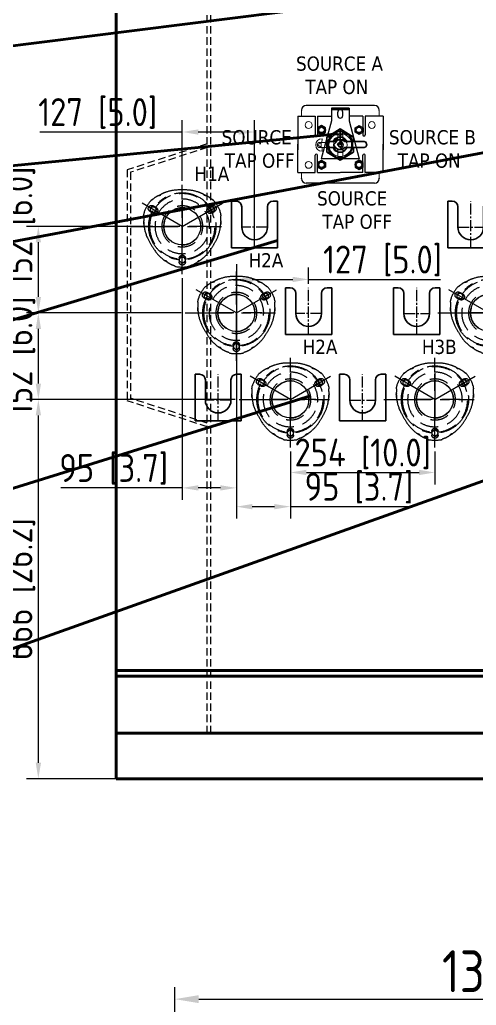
# Model space of a CAD drawing. Header units: millimetres. Extents: x 236326 to 245858, y -181683 to -175236.
# Drawn here: x 237753 to 238555, y -178222 to -176491 of the extents above; entities that cross this region are included whole.
import ezdxf

# ---------------------------------------------------------------- set-up
doc = ezdxf.new("R2010")
doc.units = ezdxf.units.MM
doc.header["$LTSCALE"] = 13
for name, pattern in [('CENTER', [50.8, 31.75, -6.35, 6.35, -6.35]), ('CENTER2', [1.125, 0.75, -0.125, 0.125, -0.125]), ('CENTERX2', [101.6, 63.5, -12.7, 12.7, -12.7]), ('DASHED', [0.75, 0.5, -0.25])]:
    doc.linetypes.add(name, pattern=pattern)
doc.layers.get('0').update_dxf_attribs({"color": 1, "linetype": 'CENTER'})
for name, color, linetype in [('1', 4, 'Continuous'), ('2细线层', 4, 'Continuous'), ('4虚线层', 6, 'DASHED'), ('中心线', 1, 'CENTER2'), ('粗实线', 4, 'Continuous')]:
    doc.layers.add(name, color=color, linetype=linetype)
doc.layers.add('2细实线', color=3, linetype='Continuous', lineweight=20)
doc.layers.add('标注、文本', color=3, linetype='Continuous', lineweight=25)
doc.styles.get("Standard").update_dxf_attribs({"font": 'gbenor.shx', "bigfont": 'gbcbig.shx'})
doc.styles.add('Tahoma$001', font='tahoma.ttf', dxfattribs={"height": 2.159784})
doc.dimstyles.new('英寸 1-10', dxfattribs={"dimscale": 14, "dimtxt": 3.5, "dimasz": 2, "dimexe": 1.5, "dimexo": 0.5, "dimgap": 0.5, "dimtad": 1, "dimtoh": 1, "dimdec": 1, "dimdsep": 46, "dimtxsty": 'Standard', "dimcen": 2.5, "dimclrd": 3, "dimclre": 3, "dimclrt": 3, "dimadec": 0, "dimazin": 2, "dimtfac": 1, "dimtdec": 1, "dimtmove": 0, "dimatfit": 2, "dimfxl": 1, "dimarcsym": 0})

# ---------------------------------------------------------------- blocks, each defined once
blk = doc.blocks.new('A$C712F3155')
at = {"layer": '1', "color": 1, "linetype": 'CENTERX2', "lineweight": -3, "ltscale": 0.1}
for p, q in [((90, 0), (90, 157)), ((90, 84.1), (19.5, 124.8)), ((90, 130.3), (90, 35.5)), ((90, 84.1), (160.5, 124.8)), ((0, 84.1), (158.7, 84.1))]:
    blk.add_line(p, q, dxfattribs=at)
blk.add_circle((90, 84.1), 59, dxfattribs=at)
at = {"layer": '2细线层'}
for centre in [(38.9, 113.6), (141.1, 113.6), (90, 25.1)]:
    blk.add_circle(centre, 5, dxfattribs=at)
at = {"layer": '标注、文本'}
for centre in [(38.9, 113.6), (141.1, 113.6), (90, 25.1)]:
    blk.add_arc(centre, 5.5, 242.6715, 150, dxfattribs=at)
at = {"layer": '粗实线'}
blk.add_circle((90, 84.1), 32.5, dxfattribs=at)
blk = doc.blocks.new('0.020')
at = {"layer": '中心线', "ltscale": 2}
for p, q in [((13611.2, 16499.1), (13611.2, 16581.1)), ((13588.7, 16535.6), (13633.7, 16535.6))]:
    blk.add_line(p, q, dxfattribs=at)
at = {"layer": '粗实线', "lineweight": 30}
for p, q in [((13570.7, 16499.1), (13570.7, 16581.1)), ((13570.7, 16581.1), (13578.7, 16581.1)), ((13643.7, 16581.1), (13651.7, 16581.1)), ((13651.7, 16499.1), (13651.7, 16581.1)), ((13588.7, 16535.6), (13588.7, 16571.1)), ((13633.7, 16535.6), (13633.7, 16571.1)), ((13570.7, 16499.1), (13651.7, 16499.1))]:
    blk.add_line(p, q, dxfattribs=at)
for centre, radius, start, end in [((13578.7, 16571.1), 10, 0, 90), ((13643.7, 16571.1), 10, 90, 180), ((13611.2, 16535.6), 22.5, 180, 0)]:
    blk.add_arc(centre, radius, start, end, dxfattribs=at)
blk = doc.blocks.new('*D260')
at = {"layer": '2细实线', "color": 3, "linetype": 'ByBlock', "lineweight": -2}
for p, q in [((238133.5, -176920.6), (238133.5, -176968.4)), ((238260.5, -176954.9), (238260.5, -176926.4)), ((238161.5, -176947.4), (238232.5, -176947.4)), ((238260.5, -176947.4), (238492.3, -176947.4))]:
    blk.add_line(p, q, dxfattribs=at)
at = {"layer": '2细实线', "color": 3, "linetype": 'ByBlock'}
for points in [[(238161.5, -176942.8), (238161.5, -176952.1), (238133.5, -176947.4)], [(238232.5, -176942.8), (238232.5, -176952.1), (238260.5, -176947.4)]]:
    blk.add_solid(points, dxfattribs=at)
at = {"layer": 'Defpoints', "color": 0, "linetype": 'ByBlock'}
for p in [(238133.5, -176913.6), (238260.5, -176947.4), (238260.5, -176961.9)]:
    blk.add_point(p, dxfattribs=at)
at = {"layer": '2细实线', "color": 3, "linetype": 'ByBlock', "insert": (238390.4, -176914.9), "char_height": 49, "attachment_point": 5}
blk.add_mtext('127 [5.0]', dxfattribs=at)
blk = doc.blocks.new('*D245')
at = {"layer": '2细实线', "color": 3, "linetype": 'ByBlock', "lineweight": -2}
for p, q in [((238038.5, -176774.3), (238038.5, -176667.5)), ((238165.5, -176884.9), (238165.5, -176667.5)), ((238038.5, -176688.5), (237787.9, -176688.5)), ((238137.5, -176688.5), (238066.5, -176688.5))]:
    blk.add_line(p, q, dxfattribs=at)
at = {"layer": '2细实线', "color": 3, "linetype": 'ByBlock'}
for points in [[(238066.5, -176683.9), (238066.5, -176693.2), (238038.5, -176688.5)], [(238137.5, -176683.9), (238137.5, -176693.2), (238165.5, -176688.5)]]:
    blk.add_solid(points, dxfattribs=at)
at = {"layer": 'Defpoints', "color": 0, "linetype": 'ByBlock'}
for p in [(238165.5, -176688.5), (238038.5, -176781.3), (238165.5, -176891.9)]:
    blk.add_point(p, dxfattribs=at)
at = {"layer": '2细实线', "color": 3, "linetype": 'ByBlock', "insert": (237889.8, -176656), "char_height": 49, "attachment_point": 5}
blk.add_mtext('127 [5.0]', dxfattribs=at)
blk = doc.blocks.new('A$C03F92070')
at = {"layer": '4虚线层', "ltscale": 5}
for p, q in [((16.4, 107.6), (22, 104.3)), ((67.8, 40.2), (67.8, 116)), ((113.7, 104.3), (119.3, 107.6)), ((16.5, 94.8), (10.9, 98)), ((124.8, 98), (119.2, 94.8)), ((23.3, 71.5), (112.4, 71.5)), ((62.3, 8.9), (62.3, 15.4)), ((73.3, 15.4), (73.3, 8.9))]:
    blk.add_line(p, q, dxfattribs=at)
for radius in [57.5, 48, 36, 32.5]:
    blk.add_circle((67.8, 71.5), radius, dxfattribs=at)
at = {"layer": '4虚线层', "ltscale": 5, "extrusion": (0, 0, -1)}
for centre, radius, start, end in [((-68.8, 46.5), 90, 55.4521, 61.3818), ((-68.8, 46.5), 90, 64.9245, 71.0219), ((-62.3, 65.4), 70, 71.0219, 87.9453), ((-67.8, -88), 223.5, 87.9453, 92.0547), ((-73.4, 65.4), 70, 92.0547, 108.9781), ((-66.9, 46.5), 90, 108.9781, 115.0755), ((-66.9, 46.5), 90, 118.6182, 124.5479), ((-67.8, 71.5), 71.5, 20.9645, 39.0355), ((-68.8, 46.5), 90, 51.0831, 52.2343), ((-66.9, 46.5), 90, 127.7657, 128.9169), ((-67.8, 71.5), 71.5, 140.9645, 159.0355), ((-90, 83.1), 90, 358.6182, 4.5479), ((-90, 83.1), 90, 7.7657, 8.9169), ((-45.7, 83.1), 90, 171.0831, 172.2343), ((-45.7, 83.1), 90, 175.4521, 181.3818), ((-90, 83.1), 90, 349.4672, 355.0755), ((-65.6, 80.8), 70, 186.6023, 207.2178), ((-45.7, 83.1), 90, 184.9245, 186.6023), ((-70.3, 79.5), 70, 331.9245, 349.4672), ((-205.8, 151.7), 223.5, 327.6503, 331.9245), ((71, 151), 223.5, 207.2178, 212.3568), ((-76.1, 69.6), 70, 310.1708, 327.6503), ((-58.7, 68.9), 70, 212.3568, 233.0262), ((-89, 84.9), 90, 304.9245, 310.1708), ((-89, 84.9), 90, 295.4521, 301.3818), ((-89, 84.9), 90, 291.0831, 292.2343), ((-67.8, 71.5), 71.5, 260.9645, 279.0355), ((-46.7, 84.9), 90, 247.7657, 248.9169), ((-46.7, 84.9), 90, 238.6182, 244.5479), ((-46.7, 84.9), 90, 233.0262, 235.0755)]:
    blk.add_arc(centre, radius, start, end, dxfattribs=at)
at = {"layer": '4虚线层', "ltscale": 5}
for centre, start, end in [((13.6, 102.8), 60, 240), ((19.2, 99.6), 240, 60), ((116.5, 99.6), 120, 300), ((122.1, 102.8), 300, 120), ((67.8, 15.4), 0, 180), ((67.8, 8.9), 180, 0)]:
    blk.add_arc(centre, 5.5, start, end, dxfattribs=at)
for points, knots in [([(30.9, 128.1), (30.9, 128.1), (30.9, 128.1), (30.8, 128.1), (30.8, 128), (30.6, 128), (30.5, 127.9), (30.2, 127.8), (30, 127.7), (29.7, 127.5), (29.5, 127.4), (29.2, 127.3), (29, 127.2), (28.6, 127), (28.4, 126.9), (28, 126.7), (27.8, 126.6), (27.4, 126.4), (27.2, 126.3), (26.9, 126.1), (26.7, 126), (26.4, 125.8), (26.2, 125.8), (26, 125.6), (25.9, 125.6), (25.7, 125.5), (25.6, 125.4), (25.6, 125.4), (25.6, 125.4), (25.6, 125.4), (25.6, 125.4), (25.6, 125.4)], [0, 0, 0, 0, 0.043819, 0.043819, 0.119878, 0.119878, 0.195937, 0.195937, 0.271996, 0.271996, 0.348055, 0.348055, 0.424114, 0.424114, 0.500173, 0.500173, 0.576231, 0.576231, 0.65229, 0.65229, 0.728349, 0.728349, 0.804408, 0.804408, 0.880467, 0.880467, 0.956526, 0.956526, 0.994556, 0.994556, 1, 1, 1, 1]), ([(30.7, 128), (30.6, 128), (30.6, 127.9), (30.5, 127.8), (30.4, 127.8), (30.3, 127.6), (30.2, 127.5), (30.1, 127.4), (30, 127.3), (29.9, 127), (29.8, 126.9), (29.6, 126.7), (29.5, 126.6), (29.3, 126.5), (29.2, 126.4), (28.9, 126.3), (28.8, 126.2), (28.4, 126.1), (28.1, 126), (27.5, 125.9), (27.3, 125.8), (26.9, 125.8), (26.7, 125.7), (26.5, 125.7), (26.4, 125.7), (26, 125.6), (25.8, 125.6), (25.7, 125.5)], [0, 0, 0, 0, 0.0625, 0.0625, 0.125, 0.125, 0.1875, 0.1875, 0.25, 0.25, 0.3125, 0.3125, 0.375, 0.375, 0.4375, 0.4375, 0.5, 0.5, 0.625, 0.625, 0.75, 0.75, 0.8125, 0.8125, 0.875, 0.875, 1, 1, 1, 1]), ([(110.1, 125.4), (110.1, 125.4), (110.1, 125.4), (110.1, 125.4), (110.1, 125.4), (110.1, 125.4), (110, 125.5), (109.8, 125.6), (109.7, 125.6), (109.5, 125.8), (109.3, 125.8), (109, 126), (108.8, 126.1), (108.5, 126.3), (108.3, 126.4), (107.9, 126.6), (107.7, 126.7), (107.3, 126.9), (107.1, 127), (106.7, 127.2), (106.5, 127.3), (106.2, 127.5), (106, 127.5), (105.7, 127.7), (105.5, 127.8), (105.2, 127.9), (105.1, 128), (104.9, 128), (104.9, 128.1), (104.8, 128.1), (104.8, 128.1), (104.8, 128.1), (104.8, 128.1), (104.8, 128.1)], [0, 0, 0, 0, 0.005743, 0.005743, 0.043766, 0.043766, 0.119813, 0.119813, 0.195859, 0.195859, 0.271906, 0.271906, 0.347952, 0.347952, 0.423999, 0.423999, 0.500046, 0.500046, 0.576092, 0.576092, 0.652139, 0.652139, 0.728185, 0.728185, 0.804232, 0.804232, 0.880279, 0.880279, 0.956325, 0.956325, 0.994349, 0.994349, 1, 1, 1, 1]), ([(110, 125.5), (109.9, 125.5), (109.8, 125.6), (109.6, 125.6), (109.5, 125.6), (109.2, 125.7), (109, 125.7), (108.4, 125.8), (108.2, 125.9), (107.6, 126), (107.3, 126.1), (106.9, 126.2), (106.8, 126.3), (106.5, 126.4), (106.4, 126.5), (106.2, 126.6), (106.1, 126.7), (105.9, 126.9), (105.8, 127), (105.7, 127.3), (105.6, 127.3), (105.5, 127.5), (105.4, 127.6), (105.3, 127.8), (105.2, 127.8), (105.1, 127.9), (105.1, 128), (105, 128)], [0, 0, 0, 0, 0.0625, 0.0625, 0.125, 0.125, 0.25, 0.25, 0.375, 0.375, 0.5, 0.5, 0.5625, 0.5625, 0.625, 0.625, 0.6875, 0.6875, 0.75, 0.75, 0.8125, 0.8125, 0.875, 0.875, 0.9375, 0.9375, 1, 1, 1, 1]), ([(13.9, 117.8), (13.9, 117.8), (13.9, 117.8), (13.8, 117.7), (13.8, 117.7), (13.7, 117.6), (13.7, 117.6)], [0, 0, 0, 0, 0.272943, 0.542517, 0.809704, 1, 1, 1, 1]), ([(14.2, 118), (14.2, 118), (14.1, 118), (14.1, 117.9), (14, 117.9), (14, 117.8), (13.9, 117.8)], [0, 0, 0, 0, 0.251777, 0.501943, 0.751136, 1, 1, 1, 1]), ([(14.6, 118.3), (14.5, 118.2), (14.5, 118.2), (14.4, 118.1), (14.3, 118.1), (14.2, 118), (14.2, 118)], [0, 0, 0, 0, 0.251749, 0.501948, 0.751171, 1, 1, 1, 1]), ([(15.7, 119.2), (15.7, 119.1), (15.6, 119), (15.5, 118.9), (15.3, 118.8), (15.2, 118.7), (15.1, 118.6), (14.9, 118.5), (14.8, 118.5), (14.7, 118.4), (14.6, 118.3), (14.6, 118.3)], [0, 0, 0, 0, 0.114473, 0.22719, 0.338528, 0.448878, 0.558641, 0.668227, 0.778044, 0.888502, 1, 1, 1, 1]), ([(17.8, 120.6), (17.8, 120.6), (17.7, 120.6), (17.6, 120.5), (17.3, 120.3), (16.9, 120), (16.6, 119.8), (16.3, 119.6), (16, 119.4), (15.8, 119.2), (15.7, 119.2)], [0, 0, 0, 0, 0.026865, 0.187364, 0.351072, 0.511786, 0.674931, 0.783277, 0.891149, 1, 1, 1, 1]), ([(120, 119.2), (119.9, 119.2), (119.8, 119.3), (119.7, 119.4), (119.5, 119.5), (119.4, 119.6), (119.3, 119.6), (119.1, 119.8), (118.8, 120), (118.4, 120.3), (118.1, 120.5), (118, 120.6), (117.9, 120.6), (117.9, 120.6)], [0, 0, 0, 0, 0.05466, 0.108896, 0.162888, 0.216817, 0.270864, 0.325211, 0.488741, 0.649833, 0.813717, 0.974388, 1, 1, 1, 1]), ([(121.1, 118.3), (121.1, 118.3), (121, 118.4), (120.9, 118.5), (120.8, 118.5), (120.6, 118.6), (120.5, 118.7), (120.4, 118.8), (120.2, 118.9), (120.1, 119), (120, 119.1), (120, 119.2)], [0, 0, 0, 0, 0.111498, 0.221956, 0.331773, 0.441359, 0.551122, 0.661472, 0.77281, 0.885527, 1, 1, 1, 1]), ([(121.5, 118), (121.5, 118), (121.4, 118.1), (121.3, 118.1), (121.2, 118.2), (121.2, 118.2), (121.1, 118.3)], [0, 0, 0, 0, 0.248829, 0.498052, 0.748251, 1, 1, 1, 1]), ([(121.8, 117.8), (121.7, 117.8), (121.7, 117.9), (121.6, 117.9), (121.6, 118), (121.5, 118), (121.5, 118)], [0, 0, 0, 0, 0.248864, 0.498057, 0.748223, 1, 1, 1, 1]), ([(122, 117.6), (122, 117.6), (121.9, 117.7), (121.9, 117.7), (121.8, 117.8), (121.8, 117.8), (121.8, 117.8)], [0, 0, 0, 0, 0.190293, 0.457482, 0.727057, 1, 1, 1, 1]), ([(0.5, 92.8), (0.5, 92.7), (0.5, 92.6), (0.5, 92.4), (0.5, 92.3), (0.4, 92.1), (0.4, 91.9), (0.4, 91.7), (0.4, 91.3), (0.3, 90.9), (0.3, 90.5), (0.3, 90.3), (0.3, 90.3), (0.3, 90.2)], [0, 0, 0, 0, 0.05466, 0.108897, 0.162889, 0.216817, 0.270864, 0.325211, 0.488741, 0.649833, 0.813717, 0.974388, 1, 1, 1, 1]), ([(0.7, 94.3), (0.7, 94.2), (0.7, 94.1), (0.6, 94), (0.6, 93.8), (0.6, 93.6), (0.6, 93.5), (0.6, 93.3), (0.6, 93.1), (0.5, 93), (0.5, 92.8), (0.5, 92.8)], [0, 0, 0, 0, 0.111498, 0.221956, 0.331773, 0.441359, 0.551122, 0.661472, 0.77281, 0.885527, 1, 1, 1, 1]), ([(0.7, 94.7), (0.7, 94.6), (0.7, 94.6), (0.7, 94.5), (0.7, 94.4), (0.7, 94.3), (0.7, 94.3)], [0, 0, 0, 0, 0.248829, 0.498052, 0.748251, 1, 1, 1, 1]), ([(0.8, 95.3), (0.8, 95.3), (0.8, 95.2), (0.8, 95.2), (0.8, 95.1), (0.8, 95), (0.8, 95)], [0, 0, 0, 0, 0.190297, 0.457484, 0.727058, 1, 1, 1, 1]), ([(134.9, 95), (134.9, 95), (134.9, 95.1), (134.9, 95.2), (134.9, 95.2), (134.9, 95.3), (134.9, 95.3)], [0, 0, 0, 0, 0.272943, 0.542517, 0.809704, 1, 1, 1, 1]), ([(135, 94.7), (135, 94.7), (134.9, 94.8), (134.9, 94.8), (134.9, 94.9), (134.9, 95), (134.9, 95)], [0, 0, 0, 0, 0.251777, 0.501943, 0.751136, 1, 1, 1, 1]), ([(135, 94.3), (135, 94.3), (135, 94.4), (135, 94.5), (135, 94.6), (135, 94.6), (135, 94.7)], [0, 0, 0, 0, 0.251749, 0.501948, 0.751171, 1, 1, 1, 1]), ([(135.2, 92.8), (135.2, 92.8), (135.2, 93), (135.1, 93.1), (135.1, 93.3), (135.1, 93.5), (135.1, 93.6), (135.1, 93.8), (135.1, 94), (135, 94.1), (135, 94.2), (135, 94.3)], [0, 0, 0, 0, 0.114473, 0.22719, 0.338528, 0.448878, 0.558641, 0.668227, 0.778044, 0.888502, 1, 1, 1, 1]), ([(135.4, 90.2), (135.4, 90.3), (135.4, 90.3), (135.4, 90.5), (135.4, 90.9), (135.3, 91.3), (135.3, 91.7), (135.3, 92.1), (135.2, 92.4), (135.2, 92.7), (135.2, 92.8)], [0, 0, 0, 0, 0.026865, 0.187364, 0.351073, 0.511786, 0.674931, 0.783277, 0.891149, 1, 1, 1, 1]), ([(0, 81.2), (0, 81.2), (0, 81.2), (0, 81.1), (0, 81.1), (0, 81.1), (0, 81), (0, 80.8), (0, 80.7), (0, 80.4), (0, 80.2), (0.1, 79.8), (0.1, 79.7), (0.1, 79.2), (0.1, 79), (0.1, 78.6), (0.1, 78.4), (0.1, 77.9), (0.2, 77.7), (0.2, 77.3), (0.2, 77.1), (0.2, 76.7), (0.2, 76.5), (0.3, 76.1), (0.3, 76), (0.3, 75.7), (0.3, 75.5), (0.3, 75.3), (0.3, 75.3), (0.3, 75.2), (0.3, 75.2), (0.3, 75.2), (0.3, 75.2), (0.3, 75.2)], [0, 0, 0, 0, 0.005743, 0.005743, 0.043766, 0.043766, 0.119813, 0.119813, 0.195859, 0.195859, 0.271906, 0.271906, 0.347952, 0.347952, 0.423999, 0.423999, 0.500046, 0.500046, 0.576092, 0.576092, 0.652139, 0.652139, 0.728185, 0.728185, 0.804232, 0.804232, 0.880279, 0.880279, 0.956325, 0.956325, 0.994349, 0.994349, 1, 1, 1, 1]), ([(0, 81), (0, 80.9), (0, 80.8), (0.1, 80.6), (0.1, 80.5), (0.2, 80.2), (0.3, 80), (0.5, 79.5), (0.6, 79.2), (0.8, 78.7), (0.8, 78.4), (0.9, 78), (0.9, 77.8), (1, 77.5), (1, 77.4), (0.9, 77.1), (0.9, 77), (0.8, 76.7), (0.8, 76.6), (0.7, 76.3), (0.6, 76.2), (0.5, 76), (0.5, 75.9), (0.4, 75.8), (0.4, 75.7), (0.3, 75.5), (0.3, 75.5), (0.3, 75.4)], [0, 0, 0, 0, 0.0625, 0.0625, 0.125, 0.125, 0.25, 0.25, 0.375, 0.375, 0.5, 0.5, 0.5625, 0.5625, 0.625, 0.625, 0.6875, 0.6875, 0.75, 0.75, 0.8125, 0.8125, 0.875, 0.875, 0.9375, 0.9375, 1, 1, 1, 1]), ([(135.4, 75.4), (135.4, 75.5), (135.4, 75.5), (135.3, 75.7), (135.3, 75.8), (135.2, 75.9), (135.2, 76), (135.1, 76.2), (135, 76.3), (134.9, 76.6), (134.9, 76.7), (134.8, 77), (134.8, 77.1), (134.7, 77.4), (134.7, 77.5), (134.8, 77.8), (134.8, 78), (134.9, 78.4), (134.9, 78.7), (135.1, 79.2), (135.2, 79.5), (135.3, 79.8), (135.4, 80), (135.5, 80.2), (135.5, 80.3), (135.6, 80.6), (135.7, 80.8), (135.7, 81)], [0, 0, 0, 0, 0.0625, 0.0625, 0.125, 0.125, 0.1875, 0.1875, 0.25, 0.25, 0.3125, 0.3125, 0.375, 0.375, 0.4375, 0.4375, 0.5, 0.5, 0.625, 0.625, 0.75, 0.75, 0.8125, 0.8125, 0.875, 0.875, 1, 1, 1, 1]), ([(135.4, 75.2), (135.4, 75.2), (135.4, 75.2), (135.4, 75.3), (135.4, 75.3), (135.4, 75.5), (135.4, 75.7), (135.4, 76), (135.4, 76.1), (135.5, 76.5), (135.5, 76.7), (135.5, 77.1), (135.5, 77.3), (135.5, 77.7), (135.6, 78), (135.6, 78.4), (135.6, 78.6), (135.6, 79), (135.6, 79.3), (135.6, 79.7), (135.6, 79.9), (135.7, 80.2), (135.7, 80.4), (135.7, 80.7), (135.7, 80.8), (135.7, 81), (135.7, 81.1), (135.7, 81.1), (135.7, 81.1), (135.7, 81.2), (135.7, 81.2), (135.7, 81.2)], [0, 0, 0, 0, 0.043819, 0.043819, 0.119878, 0.119878, 0.195937, 0.195937, 0.271996, 0.271996, 0.348055, 0.348055, 0.424114, 0.424114, 0.500173, 0.500173, 0.576232, 0.576232, 0.65229, 0.65229, 0.728349, 0.728349, 0.804408, 0.804408, 0.880467, 0.880467, 0.956526, 0.956526, 0.994556, 0.994556, 1, 1, 1, 1]), ([(37.3, 11.2), (37.3, 11.2), (37.3, 11.2), (37.4, 11.1), (37.4, 11.1), (37.6, 11), (37.7, 10.9), (37.9, 10.7), (38.1, 10.6), (38.4, 10.4), (38.6, 10.3), (38.9, 10.1), (39.1, 10), (39.4, 9.7), (39.6, 9.6), (40, 9.4), (40.2, 9.3), (40.5, 9), (40.7, 8.9), (41, 8.7), (41.2, 8.6), (41.5, 8.4), (41.6, 8.3), (41.9, 8.2), (42, 8.1), (42.2, 8), (42.2, 8), (42.3, 7.9), (42.3, 7.9), (42.3, 7.9), (42.3, 7.9), (42.3, 7.9)], [0, 0, 0, 0, 0.043819, 0.043819, 0.119878, 0.119878, 0.195937, 0.195937, 0.271996, 0.271996, 0.348055, 0.348055, 0.424114, 0.424114, 0.500173, 0.500173, 0.576231, 0.576231, 0.65229, 0.65229, 0.728349, 0.728349, 0.804408, 0.804408, 0.880467, 0.880467, 0.956526, 0.956526, 0.994556, 0.994556, 1, 1, 1, 1]), ([(37.5, 11.1), (37.5, 11), (37.6, 11), (37.7, 11), (37.8, 10.9), (38, 10.9), (38.1, 10.9), (38.3, 10.9), (38.5, 10.9), (38.7, 10.8), (38.8, 10.8), (39.1, 10.8), (39.3, 10.7), (39.5, 10.6), (39.6, 10.5), (39.9, 10.4), (40, 10.3), (40.3, 10), (40.5, 9.8), (40.9, 9.4), (41.1, 9.2), (41.3, 8.9), (41.4, 8.8), (41.6, 8.6), (41.7, 8.5), (41.9, 8.2), (42, 8.1), (42.1, 8)], [0, 0, 0, 0, 0.0625, 0.0625, 0.125, 0.125, 0.1875, 0.1875, 0.25, 0.25, 0.3125, 0.3125, 0.375, 0.375, 0.4375, 0.4375, 0.5, 0.5, 0.625, 0.625, 0.75, 0.75, 0.8125, 0.8125, 0.875, 0.875, 1, 1, 1, 1]), ([(50.3, 3.6), (50.3, 3.6), (50.4, 3.5), (50.6, 3.5), (50.9, 3.3), (51.3, 3.1), (51.7, 3), (52, 2.8), (52.3, 2.7), (52.5, 2.6), (52.6, 2.5)], [0, 0, 0, 0, 0.026866, 0.187364, 0.351073, 0.511786, 0.674931, 0.783277, 0.891149, 1, 1, 1, 1]), ([(52.6, 2.5), (52.7, 2.5), (52.8, 2.5), (52.9, 2.4), (53.1, 2.3), (53.3, 2.3), (53.4, 2.2), (53.6, 2.1), (53.7, 2.1), (53.8, 2), (53.9, 2), (54, 1.9)], [0, 0, 0, 0, 0.114473, 0.22719, 0.338528, 0.448878, 0.558641, 0.668227, 0.778044, 0.888502, 1, 1, 1, 1]), ([(54, 1.9), (54, 1.9), (54.1, 1.9), (54.2, 1.9), (54.3, 1.8), (54.3, 1.8), (54.4, 1.8)], [0, 0, 0, 0, 0.251749, 0.501948, 0.751171, 1, 1, 1, 1]), ([(54.4, 1.8), (54.4, 1.8), (54.5, 1.7), (54.5, 1.7), (54.6, 1.7), (54.7, 1.7), (54.7, 1.6)], [0, 0, 0, 0, 0.251777, 0.501943, 0.751136, 1, 1, 1, 1]), ([(54.7, 1.6), (54.7, 1.6), (54.8, 1.6), (54.8, 1.6), (54.9, 1.6), (54.9, 1.5), (54.9, 1.5)], [0, 0, 0, 0, 0.272943, 0.542518, 0.809705, 1, 1, 1, 1]), ([(80.8, 1.5), (80.8, 1.5), (80.8, 1.6), (80.9, 1.6), (80.9, 1.6), (81, 1.6), (81, 1.6)], [0, 0, 0, 0, 0.190295, 0.457482, 0.727057, 1, 1, 1, 1]), ([(81, 1.6), (81, 1.7), (81.1, 1.7), (81.2, 1.7), (81.2, 1.7), (81.3, 1.8), (81.3, 1.8)], [0, 0, 0, 0, 0.248864, 0.498057, 0.748223, 1, 1, 1, 1]), ([(81.3, 1.8), (81.4, 1.8), (81.4, 1.8), (81.5, 1.9), (81.6, 1.9), (81.7, 1.9), (81.7, 1.9)], [0, 0, 0, 0, 0.248829, 0.498052, 0.748251, 1, 1, 1, 1]), ([(81.7, 1.9), (81.8, 2), (81.9, 2), (82, 2.1), (82.1, 2.1), (82.3, 2.2), (82.4, 2.3), (82.6, 2.3), (82.7, 2.4), (82.9, 2.5), (83, 2.5), (83.1, 2.5)], [0, 0, 0, 0, 0.111498, 0.221956, 0.331773, 0.441359, 0.551122, 0.661472, 0.77281, 0.885527, 1, 1, 1, 1]), ([(83.1, 2.5), (83.1, 2.5), (83.2, 2.6), (83.4, 2.7), (83.5, 2.7), (83.7, 2.8), (83.8, 2.9), (84.1, 3), (84.4, 3.1), (84.8, 3.3), (85.1, 3.5), (85.3, 3.5), (85.4, 3.6), (85.4, 3.6)], [0, 0, 0, 0, 0.05466, 0.108897, 0.162889, 0.216817, 0.270864, 0.325211, 0.488741, 0.649834, 0.813718, 0.974389, 1, 1, 1, 1]), ([(93.4, 7.9), (93.4, 7.9), (93.4, 7.9), (93.4, 7.9), (93.4, 7.9), (93.5, 8), (93.5, 8), (93.7, 8.1), (93.8, 8.2), (94.1, 8.3), (94.2, 8.4), (94.5, 8.6), (94.7, 8.7), (95, 8.9), (95.2, 9), (95.6, 9.3), (95.7, 9.4), (96.1, 9.6), (96.3, 9.7), (96.7, 10), (96.8, 10.1), (97.2, 10.3), (97.3, 10.4), (97.6, 10.6), (97.8, 10.7), (98, 10.9), (98.1, 11), (98.3, 11.1), (98.3, 11.1), (98.4, 11.2), (98.4, 11.2), (98.4, 11.2), (98.4, 11.2), (98.4, 11.2)], [0, 0, 0, 0, 0.005743, 0.005743, 0.043766, 0.043766, 0.119813, 0.119813, 0.195859, 0.195859, 0.271906, 0.271906, 0.347952, 0.347952, 0.423999, 0.423999, 0.500046, 0.500046, 0.576092, 0.576092, 0.652139, 0.652139, 0.728185, 0.728185, 0.804232, 0.804232, 0.880279, 0.880279, 0.956325, 0.956325, 0.994349, 0.994349, 1, 1, 1, 1]), ([(93.6, 8), (93.6, 8), (93.7, 8.1), (93.8, 8.2), (93.9, 8.3), (94.1, 8.6), (94.3, 8.8), (94.6, 9.2), (94.8, 9.4), (95.2, 9.8), (95.4, 10), (95.7, 10.3), (95.8, 10.4), (96.1, 10.5), (96.2, 10.6), (96.4, 10.7), (96.6, 10.8), (96.9, 10.8), (97, 10.8), (97.2, 10.9), (97.4, 10.9), (97.6, 10.9), (97.7, 10.9), (97.9, 10.9), (98, 11), (98.1, 11), (98.2, 11), (98.2, 11.1)], [0, 0, 0, 0, 0.0625, 0.0625, 0.125, 0.125, 0.25, 0.25, 0.375, 0.375, 0.5, 0.5, 0.5625, 0.5625, 0.625, 0.625, 0.6875, 0.6875, 0.75, 0.75, 0.8125, 0.8125, 0.875, 0.875, 0.9375, 0.9375, 1, 1, 1, 1])]:
    blk.add_open_spline(points, degree=3, knots=knots, dxfattribs=at)
blk.add_open_spline([(0.8, 95.3), (0.8, 95.2), (0.8, 95.1), (0.8, 95)], degree=3, dxfattribs=at)
blk = doc.blocks.new('*D234')
at = {"layer": '2细实线', "color": 3, "linetype": 'ByBlock', "lineweight": -2}
for p, q in [((238131.5, -177158.2), (237764.5, -177158.2)), ((237785.5, -177796.2), (237785.5, -177186.2)), ((238019.5, -177824.2), (237764.5, -177824.2))]:
    blk.add_line(p, q, dxfattribs=at)
at = {"layer": '2细实线', "color": 3, "linetype": 'ByBlock'}
for points in [[(237780.9, -177186.2), (237790.2, -177186.2), (237785.5, -177158.2)], [(237780.9, -177796.2), (237790.2, -177796.2), (237785.5, -177824.2)]]:
    blk.add_solid(points, dxfattribs=at)
at = {"layer": 'Defpoints', "color": 0, "linetype": 'ByBlock'}
for p in [(237785.5, -177158.2), (238138.5, -177158.2), (238026.5, -177824.2)]:
    blk.add_point(p, dxfattribs=at)
at = {"layer": '2细实线', "color": 3, "linetype": 'ByBlock', "insert": (237753, -177491.2), "char_height": 49, "attachment_point": 5, "rotation": 90}
blk.add_mtext('666 [26.2]', dxfattribs=at)
blk = doc.blocks.new('*D235')
at = {"layer": '2细实线', "color": 3, "linetype": 'ByBlock', "lineweight": -2}
for p, q in [((238036.5, -177006.2), (237764.5, -177006.2)), ((237785.5, -177130.2), (237785.5, -177034.2)), ((237890.7, -177158.2), (237764.5, -177158.2))]:
    blk.add_line(p, q, dxfattribs=at)
at = {"layer": '2细实线', "color": 3, "linetype": 'ByBlock'}
for points in [[(237780.9, -177034.2), (237790.2, -177034.2), (237785.5, -177006.2)], [(237780.9, -177130.2), (237790.2, -177130.2), (237785.5, -177158.2)]]:
    blk.add_solid(points, dxfattribs=at)
at = {"layer": 'Defpoints', "color": 0, "linetype": 'ByBlock'}
for p in [(237785.5, -177006.2), (238043.5, -177006.2), (237897.7, -177158.2)]:
    blk.add_point(p, dxfattribs=at)
at = {"layer": '2细实线', "color": 3, "linetype": 'ByBlock', "insert": (237753, -177082.2), "char_height": 49, "attachment_point": 5, "rotation": 90}
blk.add_mtext('152 [6.0]', dxfattribs=at)
blk = doc.blocks.new('*D236')
at = {"layer": '2细实线', "color": 3, "linetype": 'ByBlock', "lineweight": -2}
for p, q in [((237986.9, -176854.2), (237764.5, -176854.2)), ((237785.5, -176978.2), (237785.5, -176882.2)), ((237997.3, -177006.2), (237764.5, -177006.2))]:
    blk.add_line(p, q, dxfattribs=at)
at = {"layer": '2细实线', "color": 3, "linetype": 'ByBlock'}
for points in [[(237780.9, -176882.2), (237790.2, -176882.2), (237785.5, -176854.2)], [(237780.9, -176978.2), (237790.2, -176978.2), (237785.5, -177006.2)]]:
    blk.add_solid(points, dxfattribs=at)
at = {"layer": 'Defpoints', "color": 0, "linetype": 'ByBlock'}
for p in [(237785.5, -176854.2), (237993.9, -176854.2), (238004.3, -177006.2)]:
    blk.add_point(p, dxfattribs=at)
at = {"layer": '2细实线', "color": 3, "linetype": 'ByBlock', "insert": (237753, -176854.2), "char_height": 49, "attachment_point": 5, "rotation": 90}
blk.add_mtext('152 [6.0]', dxfattribs=at)
blk = doc.blocks.new('*D238')
at = {"layer": '2细实线', "color": 3, "linetype": 'ByBlock', "lineweight": -2}
for p, q in [((238038.5, -176945.3), (238038.5, -177334.5)), ((238133.5, -177006.6), (238133.5, -177334.5)), ((238038.5, -177313.5), (237825.3, -177313.5)), ((238105.5, -177313.5), (238066.5, -177313.5))]:
    blk.add_line(p, q, dxfattribs=at)
at = {"layer": '2细实线', "color": 3, "linetype": 'ByBlock'}
for points in [[(238066.5, -177308.8), (238066.5, -177318.1), (238038.5, -177313.5)], [(238105.5, -177308.8), (238105.5, -177318.1), (238133.5, -177313.5)]]:
    blk.add_solid(points, dxfattribs=at)
at = {"layer": 'Defpoints', "color": 0, "linetype": 'ByBlock'}
for p in [(238038.5, -176938.3), (238133.5, -176999.6), (238133.5, -177313.5)]:
    blk.add_point(p, dxfattribs=at)
at = {"layer": '2细实线', "color": 3, "linetype": 'ByBlock', "insert": (237917.9, -177281), "char_height": 49, "attachment_point": 5}
blk.add_mtext('95 [3.7]', dxfattribs=at)
blk = doc.blocks.new('*D239')
at = {"layer": '2细实线', "color": 3, "linetype": 'ByBlock', "lineweight": -2}
for p, q in [((238133.5, -177232.1), (238133.5, -177367.4)), ((238228.5, -177249.3), (238228.5, -177367.4)), ((238161.5, -177346.4), (238200.5, -177346.4)), ((238228.5, -177346.4), (238441.6, -177346.4))]:
    blk.add_line(p, q, dxfattribs=at)
at = {"layer": '2细实线', "color": 3, "linetype": 'ByBlock'}
for points in [[(238161.5, -177341.8), (238161.5, -177351.1), (238133.5, -177346.4)], [(238200.5, -177341.8), (238200.5, -177351.1), (238228.5, -177346.4)]]:
    blk.add_solid(points, dxfattribs=at)
at = {"layer": 'Defpoints', "color": 0, "linetype": 'ByBlock'}
for p in [(238133.5, -177225.1), (238228.5, -177242.3), (238228.5, -177346.4)]:
    blk.add_point(p, dxfattribs=at)
at = {"layer": '2细实线', "color": 3, "linetype": 'ByBlock', "insert": (238349, -177313.9), "char_height": 49, "attachment_point": 5}
blk.add_mtext('95 [3.7]', dxfattribs=at)
blk = doc.blocks.new('*D240')
at = {"layer": '2细实线', "color": 3, "linetype": 'ByBlock', "lineweight": -2}
for p, q in [((238482.5, -177249.3), (238482.5, -177307.4)), ((238228.5, -177267.6), (238228.5, -177307.4)), ((238256.5, -177286.4), (238454.5, -177286.4))]:
    blk.add_line(p, q, dxfattribs=at)
at = {"layer": '2细实线', "color": 3, "linetype": 'ByBlock'}
for points in [[(238256.5, -177281.7), (238256.5, -177291), (238228.5, -177286.4)], [(238454.5, -177281.7), (238454.5, -177291), (238482.5, -177286.4)]]:
    blk.add_solid(points, dxfattribs=at)
at = {"layer": 'Defpoints', "color": 0, "linetype": 'ByBlock'}
for p in [(238482.5, -177242.3), (238228.5, -177260.6), (238482.5, -177286.4)]:
    blk.add_point(p, dxfattribs=at)
at = {"layer": '2细实线', "color": 3, "linetype": 'ByBlock', "insert": (238355.5, -177253.8), "char_height": 49, "attachment_point": 5}
blk.add_mtext('254 [10.0]', dxfattribs=at)
blk = doc.blocks.new('A$C2C6D2C8C')
at = {"color": 0, "linetype": 'ByBlock'}
for p, q in [((6.5, 128.2), (6.5, 127.7)), ((134.7, 136.2), (14.4, 136.2)), ((58.7, 131.4), (58.7, 109.1)), ((89.9, 131.4), (58.7, 131.4)), ((58.7, 131.4), (89.9, 131.4)), ((58.7, 129.2), (89.9, 129.2)), ((69.8, 118.6), (69.8, 124.7)), ((78.7, 118.6), (78.7, 124.7)), ((89.9, 131.4), (89.9, 109.1)), ((142.7, 127.7), (142.7, 128.2)), ((0, 117.7), (30.4, 117.7)), ((0, 117.7), (0, 58.4)), ((20.3, 117.7), (26.4, 117.7)), ((30.3, 117.7), (30.4, 117.7)), ((30.4, 117.7), (30.4, 84.6)), ((34.3, 117.7), (58.7, 117.7)), ((34.3, 117.7), (34.3, 84.6)), ((58.7, 109.1), (40.9, 42.3)), ((114.3, 117.7), (89.9, 117.7)), ((89.9, 109.1), (107.7, 42.3)), ((114.3, 117.7), (114.3, 84.6)), ((149.6, 117.7), (118.2, 117.7)), ((118.5, 117.7), (118.2, 117.7)), ((118.2, 117.7), (118.2, 84.6)), ((143.7, 117.7), (132.4, 117.7)), ((149.6, 117.7), (149.6, 58.4)), ((0, 18.8), (0, 68.1)), ((149.6, 18.8), (149.6, 68.1)), ((30.4, 18.8), (30.4, 49.2)), ((34.3, 18.8), (34.3, 49.2)), ((107.7, 42.3), (40.9, 42.3)), ((114.3, 18.8), (114.3, 49.2)), ((118.2, 18.8), (118.2, 49.2)), ((0, 18.8), (18.8, 18.8)), ((18.8, 18.8), (30.4, 18.8)), ((34.3, 18.8), (74.2, 18.8)), ((114.3, 18.8), (74.6, 18.8)), ((143, 18.8), (118.2, 18.8)), ((149.6, 18.8), (132.4, 18.8)), ((6.5, 7.9), (6.5, 8.8)), ((74.6, 0), (14.4, 0)), ((134.7, 0), (61.5, 0)), ((142.7, 8.8), (142.7, 7.9)), ((142.7, 7.9), (142.7, 8.8))]:
    blk.add_line(p, q, dxfattribs=at)
at = {"lineweight": 15}
for p, q in [((6.5, 127.7), (6.5, 117.7)), ((142.7, 127.7), (142.7, 117.7)), ((42.3, 77.9), (42.2, 71.4)), ((6.5, 8.4), (6.5, 18.8)), ((142.7, 8.8), (143, 18.8))]:
    blk.add_line(p, q, dxfattribs=at)
at = {"color": 0, "linetype": 'ByBlock', "lineweight": 18}
for p, q in [((33.8, 66.9), (40.8, 70.6)), ((42.3, 71.4), (38.3, 71.4)), ((40.8, 70.6), (40.8, 63.2)), ((42.3, 71.4), (54.8, 71.4)), ((69.8, 75.4), (65.2, 70.2)), ((69.8, 75.4), (68.1, 73.5)), ((69.8, 86.4), (69.8, 75.4)), ((78.8, 75.4), (71.5, 69.2)), ((78.8, 86.4), (78.8, 75.4)), ((40.8, 63.2), (33.8, 66.9)), ((42.3, 62.4), (38.3, 62.4)), ((42.3, 62.4), (54.8, 62.4)), ((42.3, 62.4), (42.3, 55.9)), ((42.3, 55.9), (42.3, 62.4)), ((65.2, 63.6), (69.8, 58.4)), ((69.8, 58.4), (68.1, 60.3)), ((69.8, 58.4), (69.8, 47.4)), ((78.8, 58.4), (71.5, 64.6)), ((78.8, 58.4), (78.8, 47.4))]:
    blk.add_line(p, q, dxfattribs=at)
at = {"color": 0, "linetype": 'ByBlock'}
for points in [[(48.5, 97.3), (41.4, 101.4), (34.4, 97.3), (34.4, 89.2), (41.4, 85.2), (48.5, 89.2)], [(100.3, 97.3), (107.4, 101.4), (114.4, 97.3), (114.4, 89.2), (107.4, 85.2), (100.3, 89.2)], [(48.5, 28.1), (41.4, 24.1), (34.4, 28.1), (34.4, 36.2), (41.4, 40.3), (48.5, 36.2)], [(100.3, 28.1), (107.4, 24.1), (114.4, 28.1), (114.4, 36.2), (107.4, 40.3), (100.3, 36.2)]]:
    blk.add_lwpolyline(points, close=True, dxfattribs=at)
at = {"lineweight": 15}
for centre in [(18.8, 101.9), (129.8, 101.9), (18.8, 31.9)]:
    blk.add_circle(centre, 6, dxfattribs=at)
at = {"color": 0, "linetype": 'ByBlock'}
for centre, radius in [((41.4, 93.3), 6.76), ((41.5, 93.3), 4.75), ((107.4, 93.3), 6.76), ((107.3, 93.3), 4.75), ((41.4, 32.2), 6.76), ((41.5, 32.1), 4.75), ((107.4, 32.2), 6.76), ((107.3, 32.1), 4.75)]:
    blk.add_circle(centre, radius, dxfattribs=at)
at = {"color": 0, "linetype": 'ByBlock', "lineweight": 18}
for radius in [20, 3.5]:
    blk.add_circle((74.3, 66.9), radius, dxfattribs=at)
at = {"color": 0, "linetype": 'ByBlock'}
for centre, radius, start, end in [((14.4, 128.2), 7.94, 90, 180), ((74.3, 124.7), 4.46, 360, 180), ((134.7, 128.2), 7.94, 0, 90), ((74.3, 118.6), 4.46, 180, 0), ((32.3, 84.6), 1.91, 181.2996, 358.7004), ((116.2, 84.6), 1.91, 181.2996, 358.7004), ((32.3, 49.1), 1.91, 1.2996, 178.7004), ((116.2, 49.1), 1.91, 1.2996, 178.7004), ((14.4, 7.9), 7.94, 180, 270), ((134.7, 7.9), 7.94, 270, 0)]:
    blk.add_arc(centre, radius, start, end, dxfattribs=at)
at = {"color": 0, "linetype": 'ByBlock', "lineweight": 18}
for centre, radius, start, end in [((42.3, 66.9), 11, 90, 270), ((38.3, 66.9), 4.5, 90, 270), ((74.3, 66.9), 12, 112.0243, 247.9757), ((68.9, 66.9), 5, 138.5763, 221.4237), ((74.3, 66.9), 5.5, 279.2709, 80.7291), ((74.3, 66.9), 12, 292.0243, 67.9757), ((74.3, 66.9), 3, 130.3645, 229.6355)]:
    blk.add_arc(centre, radius, start, end, dxfattribs=at)
at = {"layer": '粗实线', "lineweight": 30}
for points in [[(74.3, 66.9), (74.3, 95), (50.9, 80.9)], [(68, 88.7), (58.7, 84.1), (52.4, 73.1), (52.4, 62.2), (57.1, 51.3), (63.4, 48.2)], [(96.1, 73.1), (91.4, 84.1), (80.5, 90.3), (68, 90.3), (57.1, 84.1), (54, 79.4)], [(68, 88.7), (69.6, 85.6), (74.3, 84.1), (77.4, 85.6), (79, 88.7)], [(74.3, 95), (97.7, 80.9), (97.7, 73.1)], [(85.2, 48.2), (89.9, 51.3), (96.1, 62.2), (96.1, 73.1), (89.9, 84.1), (79, 88.7)], [(97.7, 54.4), (74.3, 40.4), (50.9, 54.4), (50.9, 80.9)], [(57.1, 73.1), (54, 71.6), (52.4, 66.9), (54, 63.8), (57.1, 62.2)], [(86.8, 73.1), (82.1, 77.8), (77.4, 80.9), (71.2, 80.9), (64.9, 77.8), (61.8, 73.1)], [(82.1, 73.1), (77.4, 76.2), (71.2, 76.2), (64.9, 73.1)], [(116.4, 62.2), (119.5, 63.8), (121.1, 66.9), (119.5, 71.6), (116.4, 73.1)], [(54, 56), (57.1, 51.3), (68, 45), (80.5, 45), (91.4, 51.3), (96.1, 62.2)], [(61.8, 62.2), (64.9, 57.5), (71.2, 54.4), (77.4, 54.4), (82.1, 57.5), (86.8, 62.2)], [(64.9, 62.2), (71.2, 59.1), (77.4, 59.1), (82.1, 62.2)], [(97.7, 62.2), (97.7, 54.4)]]:
    blk.add_lwpolyline(points, dxfattribs=at)
blk.add_lwpolyline([(77.4, 66.9), (75.8, 70), (74.3, 71.6), (71.2, 70), (69.6, 66.9), (71.2, 65.3), (74.3, 63.8), (75.8, 65.3)], close=True, dxfattribs=at)
for points in [[(57.1, 73.1), (57.1, 73.1), (64.9, 73.1), (64.9, 73.1)], [(82.1, 73.1), (82.1, 73.1), (116.4, 73.1), (116.4, 73.1)], [(57.1, 62.2), (57.1, 62.2), (64.9, 62.2), (64.9, 62.2)], [(82.1, 62.2), (82.1, 62.2), (116.4, 62.2), (116.4, 62.2)]]:
    blk.add_open_spline(points, degree=3, dxfattribs=at)
blk = doc.blocks.new('A$C7E87390C')
at = {"layer": '标注、文本'}
blk.add_blockref('A$C2C6D2C8C', (137.9, 88.8), dxfattribs=at)
at = {"layer": '标注、文本', "char_height": 25, "attachment_point": 7, "style": 'Tahoma$001'}
for s, insert, width in [('SOURCE A', (134.5, 285.7), 300.243), ('TAP ON', (150.8, 244.7), 173.004), ('SOURCE ', (3.8, 156.3), 236.517), ('SOURCE B', (297.8, 156.3), 234.329), ('TAP OFF', (9.4, 115.3), 173.004), ('TAP ON', (313.3, 115.3), 173.004), ('   SOURCE ', (143.3, 49), 300.243), ('TAP OFF', (180.8, 8), 195.492)]:
    blk.add_mtext(s, dxfattribs=dict(at, insert=insert, width=width))
blk = doc.blocks.new('*D232')
at = {"layer": '2细实线', "color": 3, "linetype": 'ByBlock', "lineweight": -2}
for p, q in [((238025.5, -178500.2), (238025.5, -178190.3)), ((239371.5, -178500.2), (239371.5, -178190.3)), ((238067.5, -178211.3), (239329.5, -178211.3))]:
    blk.add_line(p, q, dxfattribs=at)
at = {"layer": '2细实线', "color": 3, "linetype": 'ByBlock'}
for points in [[(238067.5, -178204.3), (238067.5, -178218.3), (238025.5, -178211.3)], [(239329.5, -178204.3), (239329.5, -178218.3), (239371.5, -178211.3)]]:
    blk.add_solid(points, dxfattribs=at)
at = {"layer": 'Defpoints', "color": 0, "linetype": 'ByBlock'}
for p in [(239371.5, -178211.3), (238025.5, -178507.2), (239371.5, -178507.2)]:
    blk.add_point(p, dxfattribs=at)
at = {"layer": '2细实线', "color": 3, "linetype": 'ByBlock', "insert": (238698.5, -178166), "char_height": 73.5, "attachment_point": 5}
blk.add_mtext('1346 [53.0]', dxfattribs=at)

msp = doc.modelspace()

# ---------------------------------------------------------------- linework, layer by layer
at = {"layer": '4虚线层', "ltscale": 2}
for p, q in [((238082.456, -177744.194), (238082.456, -176231.639)), ((238088.456, -177744.194), (238088.456, -176229.639)), ((238082.456, -176709.319), (237941.717, -176754.951)), ((238082.456, -176715.627), (237947.717, -176759.313)), ((237941.717, -176754.951), (237941.717, -177160.556)), ((237947.717, -176759.313), (237947.717, -177156.194)), ((238082.456, -177206.188), (237941.717, -177160.556)), ((238082.456, -177199.881), (237947.717, -177156.194))]:
    msp.add_line(p, q, dxfattribs=at)
at = {"layer": '粗实线', "lineweight": 50}
for p, q in [((237922.437, -177824.194), (237922.437, -176024.194)), ((238466.307, -176445.545), (237578.677, -176557.597)), ((238311.479, -176691.777), (237569.801, -176764.1)), ((238651.748, -176708.961), (237578.677, -176911.351)), ((238205.967, -176878.81), (237578.677, -177067.266)), ((238263.85, -177151.56), (237578.677, -177364.245)), ((238722.943, -177245.52), (237578.677, -177653.296)), ((239473.456, -177634.194), (237922.437, -177634.194)), ((239473.456, -177644.194), (237922.437, -177644.194)), ((239473.456, -177744.194), (237922.437, -177744.194)), ((239473.456, -177824.194), (237922.437, -177824.194))]:
    msp.add_line(p, q, dxfattribs=at)

# ---------------------------------------------------------------- block references
at = {"color": 7, "linetype": 'ByBlock', "lineweight": 30}
msp.add_blockref('A$C7E87390C', (238103.841, -176866.995), dxfattribs=at)
at = {"layer": '标注、文本'}
for name, p in [('A$C712F3155', (237948.467, -176938.286)), ('0.020', (224934.228, -193390.96)), ('A$C712F3155', (238043.467, -177090.286)), ('A$C712F3155', (238487.467, -177090.286)), ('0.020', (224839.228, -193542.96)), ('A$C712F3155', (238138.467, -177242.286)), ('A$C712F3155', (238392.467, -177242.286)), ('0.020', (224744.228, -193694.96))]:
    msp.add_blockref(name, p, dxfattribs=at)
at = {"layer": '标注、文本', "xscale": -1}
for name, p in [('A$C03F92070', (238106.317, -176925.683)), ('0.020', (251776.705, -193390.96)), ('A$C03F92070', (238201.317, -177077.683)), ('A$C03F92070', (238645.317, -177077.683)), ('0.020', (251871.705, -193542.96)), ('A$C03F92070', (238296.317, -177229.683)), ('A$C03F92070', (238550.317, -177229.683)), ('0.020', (251712.705, -193694.96))]:
    msp.add_blockref(name, p, dxfattribs=at)

# ---------------------------------------------------------------- texts
at = {"layer": '标注、文本', "style": 'Tahoma$001'}
for s, p in [('H1A', (238059.909, -176774.298)), ('H2A', (238154.909, -176926.298)), ('H2A', (238249.909, -177078.298)), ('H3B', (238459.489, -177078.298))]:
    msp.add_text(s, height=25, dxfattribs=at).set_placement(p)

# ---------------------------------------------------------------- dimensions: what is measured, and where the dimension line sits
at = {"layer": '2细实线', "linetype": 'ByBlock'}
for base, p1, p2, picture, middle in [((238165.467, -176688.546), (238038.467, -176781.293), (238165.467, -176891.891), '*D245', (237889.808, -176688.546)), ((238133.467, -177313.469), (238038.467, -176938.286), (238133.467, -176999.56), '*D238', (237917.892, -177313.469)), ((238482.467, -177286.37), (238228.467, -177260.602), (238482.467, -177242.286), '*D240', (238355.467, -177286.37)), ((238228.467, -177346.435), (238133.467, -177225.139), (238228.467, -177242.286), '*D239', (238349.042, -177346.435))]:
    dim = msp.add_linear_dim(base=base, p1=p1, p2=p2, dimstyle='英寸 1-10', dxfattribs=at)
    dim.commit()
    dim.dimension.update_dxf_attribs({"geometry": picture, "text_midpoint": middle, "dimtype": 160})
for base, p1, p2, picture, middle in [((237785.523, -176854.194), (238004.324, -177006.194), (237993.949, -176854.194), '*D236', (237785.523, -176854.194)), ((237785.523, -177006.194), (237897.729, -177158.194), (238043.467, -177006.194), '*D235', (237785.523, -177082.194))]:
    dim = msp.add_linear_dim(base=base, p1=p1, p2=p2, angle=90, dimstyle='英寸 1-10', dxfattribs=at)
    dim.commit()
    dim.dimension.update_dxf_attribs({"geometry": picture, "text_midpoint": middle, "dimtype": 160})
dim = msp.add_linear_dim(base=(238260.467, -176947.439), p1=(238133.467, -176913.65), p2=(238260.467, -176961.891), dimstyle='英寸 1-10', dxfattribs=at)
dim.commit()
dim.dimension.update_dxf_attribs({"geometry": '*D260', "text_midpoint": (238390.404, -176914.918)})
dim = msp.add_linear_dim(base=(237785.523, -177158.194), p1=(238026.458, -177824.194), p2=(238138.467, -177158.194), angle=90, dimstyle='英寸 1-10', dxfattribs=at)
dim.commit()
dim.dimension.update_dxf_attribs({"geometry": '*D234', "text_midpoint": (237753.002, -177491.194)})
dim = msp.add_linear_dim(base=(239371.456, -178211.329), p1=(238025.456, -178507.2), p2=(239371.456, -178507.2), dimstyle='英寸 1-10', override={"dimtxt": 5.25, "dimasz": 3}, dxfattribs=at)
dim.commit()
dim.dimension.update_dxf_attribs({"geometry": '*D232', "text_midpoint": (238698.456, -178166.048)})

doc.saveas('drawing.dxf')
